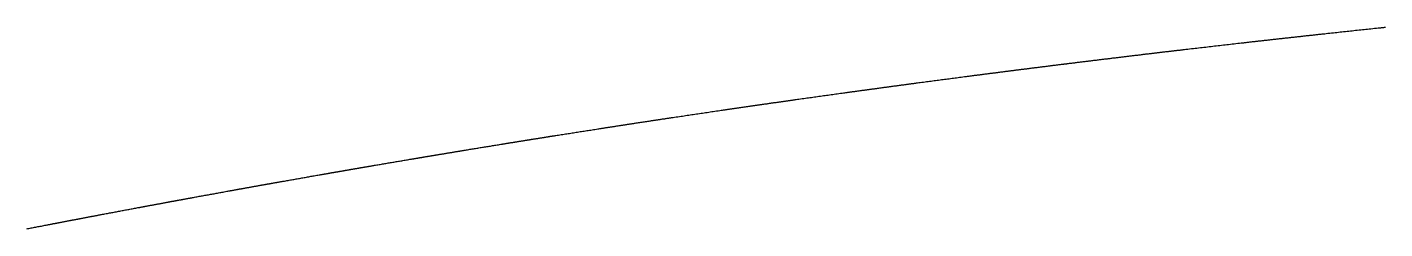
# Model space of a CAD drawing. Header units: millimetres. Extents: x 0 to 2438, y 0 to 1219.
# Drawn here: x 215.886 to 218.441, y 470.111 to 470.491 of the extents above; entities that cross this region are included whole.
import ezdxf

# ---------------------------------------------------------------- set-up
doc = ezdxf.new("R2010")
doc.units = ezdxf.units.MM
doc.layers.add('CUT_AIRCRAFT', color=7, linetype='Continuous')

msp = doc.modelspace()

# ---------------------------------------------------------------- linework, layer by layer
at = {"layer": 'CUT_AIRCRAFT'}
msp.add_lwpolyline([(215.8852, 470.1114), (215.8873, 470.1118), (215.8894, 470.1122), (215.8916, 470.1126), (215.8937, 470.1131), (215.8958, 470.1135), (215.898, 470.1139), (215.9001, 470.1143), (215.9022, 470.1147), (215.9044, 470.1151), (215.9065, 470.1155), (215.9085, 470.1159), (215.9106, 470.1163), (215.9128, 470.1167), (215.915, 470.1172), (215.9173, 470.1176), (215.9196, 470.1181), (215.9217, 470.1185), (215.9235, 470.1188), (215.9249, 470.1191), (215.926, 470.1193), (215.9269, 470.1195), (215.9278, 470.1196), (215.9288, 470.1198), (215.9298, 470.12), (215.9309, 470.1202), (215.9321, 470.1204), (215.9332, 470.1207), (215.9342, 470.1209), (215.9353, 470.1211), (215.9364, 470.1213), (215.9374, 470.1215), (215.9385, 470.1217), (215.9395, 470.1219), (215.9406, 470.1221), (215.9417, 470.1223), (215.9428, 470.1225), (215.9438, 470.1227), (215.9449, 470.1229), (215.946, 470.1231), (215.947, 470.1233), (215.9481, 470.1235), (215.9492, 470.1237), (215.9503, 470.1239), (215.9513, 470.1241), (215.9524, 470.1243), (215.9535, 470.1245), (215.9545, 470.1247), (215.9556, 470.125), (215.9567, 470.1252), (215.9577, 470.1254), (215.9588, 470.1256), (215.9599, 470.1258), (215.9609, 470.126), (215.962, 470.1262), (215.9631, 470.1264), (215.9641, 470.1266), (215.9652, 470.1268), (215.9663, 470.127), (215.9674, 470.1272), (215.9684, 470.1274), (215.9695, 470.1276), (215.9706, 470.1278), (215.9716, 470.128), (215.9727, 470.1282), (215.9738, 470.1284), (215.9748, 470.1286), (215.9759, 470.1288), (215.977, 470.129), (215.978, 470.1292), (215.9791, 470.1294), (215.9802, 470.1296), (215.9813, 470.1298), (215.9823, 470.13), (215.9834, 470.1303), (215.9845, 470.1305), (215.9855, 470.1307), (215.9866, 470.1309), (215.9877, 470.1311), (215.9888, 470.1313), (215.9898, 470.1315), (215.9909, 470.1317), (215.992, 470.1319), (215.993, 470.1321), (215.9941, 470.1323), (215.9952, 470.1325), (215.9962, 470.1327), (215.9973, 470.1329), (215.9984, 470.1331), (215.9994, 470.1333), (216.0005, 470.1335), (216.0016, 470.1337), (216.0026, 470.1339), (216.0037, 470.1341), (216.0048, 470.1343), (216.0059, 470.1345), (216.0069, 470.1347), (216.008, 470.1349), (216.0091, 470.1351), (216.0101, 470.1353), (216.0112, 470.1355), (216.0123, 470.1357), (216.0134, 470.1359), (216.0144, 470.1361), (216.0155, 470.1363), (216.0165, 470.1365), (216.0176, 470.1367), (216.0188, 470.137), (216.0199, 470.1372), (216.0209, 470.1374), (216.0219, 470.1375), (216.0228, 470.1377), (216.0237, 470.1379), (216.0248, 470.1381), (216.0262, 470.1384), (216.028, 470.1387), (216.0301, 470.1391), (216.0324, 470.1395), (216.0347, 470.14), (216.037, 470.1404), (216.0391, 470.1408), (216.0412, 470.1412), (216.0433, 470.1416), (216.0454, 470.142), (216.0475, 470.1424), (216.0497, 470.1428), (216.0518, 470.1432), (216.054, 470.1436), (216.0561, 470.144), (216.0582, 470.1444), (216.0604, 470.1448), (216.0625, 470.1452), (216.0647, 470.1456), (216.0668, 470.146), (216.0689, 470.1464), (216.0711, 470.1468), (216.0732, 470.1472), (216.0754, 470.1476), (216.0775, 470.148), (216.0796, 470.1484), (216.0817, 470.1488), (216.0838, 470.1492), (216.086, 470.1496), (216.0883, 470.15), (216.0907, 470.1505), (216.0928, 470.1508), (216.0946, 470.1512), (216.096, 470.1514), (216.0971, 470.1516), (216.098, 470.1518), (216.0989, 470.152), (216.0998, 470.1522), (216.1009, 470.1524), (216.102, 470.1526), (216.1031, 470.1528), (216.1042, 470.153), (216.1053, 470.1532), (216.1063, 470.1534), (216.1074, 470.1536), (216.1085, 470.1538), (216.1095, 470.154), (216.1106, 470.1542), (216.1117, 470.1544), (216.1127, 470.1546), (216.1138, 470.1548), (216.1149, 470.155), (216.1159, 470.1552), (216.117, 470.1554), (216.1181, 470.1556), (216.1191, 470.1558), (216.1202, 470.156), (216.1213, 470.1561), (216.1224, 470.1563), (216.1234, 470.1565), (216.1245, 470.1567), (216.1256, 470.1569), (216.1266, 470.1571), (216.1277, 470.1573), (216.1287, 470.1575), (216.1298, 470.1577), (216.1309, 470.1579), (216.132, 470.1581), (216.133, 470.1583), (216.1341, 470.1585), (216.1352, 470.1587), (216.1362, 470.1589), (216.1373, 470.1591), (216.1384, 470.1593), (216.1394, 470.1595), (216.1405, 470.1597), (216.1416, 470.1599), (216.1426, 470.1601), (216.1437, 470.1603), (216.1448, 470.1605), (216.1458, 470.1607), (216.1469, 470.1609), (216.148, 470.1611), (216.149, 470.1613), (216.1501, 470.1615), (216.1512, 470.1617), (216.1523, 470.1619), (216.1533, 470.1621), (216.1544, 470.1623), (216.1555, 470.1625), (216.1565, 470.1627), (216.1576, 470.1629), (216.1586, 470.1631), (216.1597, 470.1633), (216.1608, 470.1635), (216.1619, 470.1636), (216.1629, 470.1638), (216.164, 470.164), (216.1651, 470.1642), (216.1661, 470.1644), (216.1672, 470.1646), (216.1683, 470.1648), (216.1693, 470.165), (216.1704, 470.1652), (216.1715, 470.1654), (216.1725, 470.1656), (216.1736, 470.1658), (216.1747, 470.166), (216.1757, 470.1662), (216.1768, 470.1664), (216.1779, 470.1666), (216.1789, 470.1668), (216.18, 470.167), (216.1811, 470.1672), (216.1822, 470.1674), (216.1832, 470.1676), (216.1843, 470.1678), (216.1853, 470.168), (216.1864, 470.1682), (216.1875, 470.1684), (216.1886, 470.1686), (216.1897, 470.1688), (216.1908, 470.169), (216.1919, 470.1692), (216.1928, 470.1693), (216.1937, 470.1695), (216.1946, 470.1697), (216.1957, 470.1699), (216.1971, 470.1701), (216.1989, 470.1704), (216.2011, 470.1708), (216.2034, 470.1713), (216.2057, 470.1717), (216.2079, 470.1721), (216.21, 470.1725), (216.2122, 470.1729), (216.2142, 470.1732), (216.2164, 470.1736), (216.2185, 470.174), (216.2207, 470.1744), (216.2228, 470.1748), (216.225, 470.1752), (216.2271, 470.1756), (216.2292, 470.176), (216.2314, 470.1764), (216.2335, 470.1768), (216.2356, 470.1771), (216.2378, 470.1775), (216.2399, 470.1779), (216.2421, 470.1783), (216.2442, 470.1787), (216.2464, 470.1791), (216.2485, 470.1795), (216.2506, 470.1799), (216.2527, 470.1802), (216.2549, 470.1806), (216.2571, 470.181), (216.2594, 470.1814), (216.2617, 470.1819), (216.2638, 470.1822), (216.2656, 470.1826), (216.2671, 470.1828), (216.2681, 470.183), (216.269, 470.1832), (216.2699, 470.1834), (216.2709, 470.1835), (216.272, 470.1837), (216.2731, 470.1839), (216.2742, 470.1841), (216.2753, 470.1843), (216.2764, 470.1845), (216.2775, 470.1847), (216.2785, 470.1849), (216.2796, 470.1851), (216.2807, 470.1853), (216.2817, 470.1855), (216.2828, 470.1857), (216.2839, 470.1859), (216.285, 470.1861), (216.286, 470.1863), (216.2871, 470.1864), (216.2882, 470.1866), (216.2893, 470.1868), (216.2903, 470.187), (216.2914, 470.1872), (216.2925, 470.1874), (216.2936, 470.1876), (216.2946, 470.1878), (216.2957, 470.188), (216.2968, 470.1882), (216.2979, 470.1884), (216.2989, 470.1886), (216.3, 470.1888), (216.3011, 470.189), (216.3022, 470.1891), (216.3032, 470.1893), (216.3043, 470.1895), (216.3054, 470.1897), (216.3065, 470.1899), (216.3075, 470.1901), (216.3086, 470.1903), (216.3097, 470.1905), (216.3107, 470.1907), (216.3118, 470.1909), (216.3129, 470.1911), (216.314, 470.1913), (216.315, 470.1915), (216.3161, 470.1916), (216.3172, 470.1918), (216.3183, 470.192), (216.3193, 470.1922), (216.3204, 470.1924), (216.3215, 470.1926), (216.3226, 470.1928), (216.3236, 470.193), (216.3247, 470.1932), (216.3258, 470.1934), (216.3269, 470.1936), (216.3279, 470.1938), (216.329, 470.1939), (216.3301, 470.1941), (216.3312, 470.1943), (216.3322, 470.1945), (216.3333, 470.1947), (216.3344, 470.1949), (216.3354, 470.1951), (216.3365, 470.1953), (216.3376, 470.1955), (216.3387, 470.1957), (216.3397, 470.1959), (216.3408, 470.196), (216.3419, 470.1962), (216.343, 470.1964), (216.344, 470.1966), (216.3451, 470.1968), (216.3462, 470.197), (216.3473, 470.1972), (216.3483, 470.1974), (216.3494, 470.1976), (216.3505, 470.1978), (216.3516, 470.198), (216.3526, 470.1982), (216.3537, 470.1983), (216.3548, 470.1985), (216.3559, 470.1987), (216.3569, 470.1989), (216.358, 470.1991), (216.359, 470.1993), (216.3602, 470.1995), (216.3613, 470.1997), (216.3624, 470.1999), (216.3635, 470.2001), (216.3644, 470.2002), (216.3653, 470.2004), (216.3663, 470.2006), (216.3673, 470.2008), (216.3687, 470.201), (216.3706, 470.2013), (216.3727, 470.2017), (216.375, 470.2021), (216.3773, 470.2025), (216.3795, 470.2029), (216.3817, 470.2033), (216.3838, 470.2037), (216.3859, 470.204), (216.388, 470.2044), (216.3902, 470.2048), (216.3923, 470.2052), (216.3945, 470.2055), (216.3966, 470.2059), (216.3988, 470.2063), (216.4009, 470.2067), (216.403, 470.2071), (216.4052, 470.2074), (216.4073, 470.2078), (216.4094, 470.2082), (216.4116, 470.2086), (216.4138, 470.2089), (216.4159, 470.2093), (216.4181, 470.2097), (216.4202, 470.2101), (216.4223, 470.2104), (216.4244, 470.2108), (216.4265, 470.2112), (216.4288, 470.2116), (216.4311, 470.212), (216.4334, 470.2124), (216.4355, 470.2127), (216.4373, 470.2131), (216.4387, 470.2133), (216.4398, 470.2135), (216.4407, 470.2137), (216.4416, 470.2138), (216.4426, 470.214), (216.4436, 470.2142), (216.4448, 470.2144), (216.4459, 470.2146), (216.447, 470.2147), (216.448, 470.2149), (216.4491, 470.2151), (216.4502, 470.2153), (216.4512, 470.2155), (216.4523, 470.2157), (216.4534, 470.2159), (216.4544, 470.216), (216.4555, 470.2162), (216.4566, 470.2164), (216.4576, 470.2166), (216.4587, 470.2168), (216.4598, 470.217), (216.4608, 470.2172), (216.4619, 470.2173), (216.463, 470.2175), (216.464, 470.2177), (216.4651, 470.2179), (216.4662, 470.2181), (216.4673, 470.2183), (216.4683, 470.2185), (216.4694, 470.2186), (216.4705, 470.2188), (216.4715, 470.219), (216.4726, 470.2192), (216.4737, 470.2194), (216.4747, 470.2196), (216.4758, 470.2198), (216.4769, 470.2199), (216.4779, 470.2201), (216.479, 470.2203), (216.4801, 470.2205), (216.4812, 470.2207), (216.4822, 470.2209), (216.4833, 470.221), (216.4844, 470.2212), (216.4854, 470.2214), (216.4865, 470.2216), (216.4876, 470.2218), (216.4886, 470.222), (216.4897, 470.2222), (216.4908, 470.2223), (216.4918, 470.2225), (216.4929, 470.2227), (216.494, 470.2229), (216.4951, 470.2231), (216.4961, 470.2233), (216.4972, 470.2234), (216.4983, 470.2236), (216.4993, 470.2238), (216.5004, 470.224), (216.5015, 470.2242), (216.5025, 470.2244), (216.5036, 470.2246), (216.5047, 470.2247), (216.5058, 470.2249), (216.5068, 470.2251), (216.5079, 470.2253), (216.509, 470.2255), (216.51, 470.2257), (216.5111, 470.2258), (216.5122, 470.226), (216.5132, 470.2262), (216.5143, 470.2264), (216.5154, 470.2266), (216.5164, 470.2268), (216.5175, 470.2269), (216.5186, 470.2271), (216.5197, 470.2273), (216.5207, 470.2275), (216.5218, 470.2277), (216.5229, 470.2279), (216.5239, 470.228), (216.525, 470.2282), (216.5261, 470.2284), (216.5271, 470.2286), (216.5282, 470.2288), (216.5293, 470.229), (216.5303, 470.2291), (216.5314, 470.2293), (216.5325, 470.2295), (216.5336, 470.2297), (216.5347, 470.2299), (216.5357, 470.2301), (216.5366, 470.2302), (216.5375, 470.2304), (216.5386, 470.2306), (216.54, 470.2308), (216.5418, 470.2311), (216.5439, 470.2315), (216.5462, 470.2319), (216.5485, 470.2322), (216.5507, 470.2326), (216.5529, 470.233), (216.555, 470.2334), (216.5571, 470.2337), (216.5592, 470.2341), (216.5613, 470.2344), (216.5635, 470.2348), (216.5656, 470.2352), (216.5678, 470.2355), (216.5699, 470.2359), (216.572, 470.2363), (216.5742, 470.2366), (216.5763, 470.237), (216.5784, 470.2373), (216.5806, 470.2377), (216.5827, 470.2381), (216.5849, 470.2384), (216.587, 470.2388), (216.5891, 470.2391), (216.5913, 470.2395), (216.5933, 470.2399), (216.5954, 470.2402), (216.5976, 470.2406), (216.5998, 470.241), (216.6021, 470.2413), (216.6044, 470.2417), (216.6065, 470.2421), (216.6084, 470.2424), (216.6097, 470.2426), (216.6108, 470.2428), (216.6117, 470.243), (216.6126, 470.2431), (216.6136, 470.2433), (216.6147, 470.2435), (216.6158, 470.2436), (216.6169, 470.2438), (216.618, 470.244), (216.6191, 470.2442), (216.6201, 470.2444), (216.6212, 470.2445), (216.6222, 470.2447), (216.6233, 470.2449), (216.6244, 470.2451), (216.6254, 470.2453), (216.6265, 470.2454), (216.6276, 470.2456), (216.6286, 470.2458), (216.6297, 470.246), (216.6308, 470.2462), (216.6318, 470.2463), (216.6329, 470.2465), (216.634, 470.2467), (216.6351, 470.2469), (216.6361, 470.2471), (216.6372, 470.2472), (216.6382, 470.2474), (216.6393, 470.2476), (216.6404, 470.2478), (216.6414, 470.2479), (216.6425, 470.2481), (216.6436, 470.2483), (216.6447, 470.2485), (216.6457, 470.2487), (216.6468, 470.2488), (216.6479, 470.249), (216.6489, 470.2492), (216.65, 470.2494), (216.6511, 470.2495), (216.6521, 470.2497), (216.6532, 470.2499), (216.6543, 470.2501), (216.6553, 470.2503), (216.6564, 470.2504), (216.6575, 470.2506), (216.6585, 470.2508), (216.6596, 470.251), (216.6607, 470.2511), (216.6617, 470.2513), (216.6628, 470.2515), (216.6639, 470.2517), (216.6649, 470.2519), (216.666, 470.252), (216.6671, 470.2522), (216.6681, 470.2524), (216.6692, 470.2526), (216.6703, 470.2527), (216.6713, 470.2529), (216.6724, 470.2531), (216.6735, 470.2533), (216.6746, 470.2535), (216.6756, 470.2536), (216.6767, 470.2538), (216.6778, 470.254), (216.6788, 470.2542), (216.6799, 470.2543), (216.681, 470.2545), (216.682, 470.2547), (216.6831, 470.2549), (216.6842, 470.255), (216.6852, 470.2552), (216.6863, 470.2554), (216.6874, 470.2556), (216.6884, 470.2558), (216.6895, 470.2559), (216.6906, 470.2561), (216.6916, 470.2563), (216.6927, 470.2565), (216.6938, 470.2566), (216.6948, 470.2568), (216.6959, 470.257), (216.697, 470.2572), (216.698, 470.2573), (216.6991, 470.2575), (216.7002, 470.2577), (216.7012, 470.2579), (216.7023, 470.258), (216.7034, 470.2582), (216.7045, 470.2584), (216.7056, 470.2586), (216.7066, 470.2588), (216.7075, 470.2589), (216.7084, 470.259), (216.7095, 470.2592), (216.7109, 470.2595), (216.7127, 470.2598), (216.7148, 470.2601), (216.7171, 470.2605), (216.7194, 470.2609), (216.7216, 470.2612), (216.7237, 470.2616), (216.7258, 470.2619), (216.7279, 470.2623), (216.73, 470.2626), (216.7321, 470.263), (216.7343, 470.2633), (216.7364, 470.2637), (216.7386, 470.264), (216.7407, 470.2644), (216.7428, 470.2647), (216.745, 470.2651), (216.7471, 470.2654), (216.7492, 470.2657), (216.7514, 470.2661), (216.7535, 470.2664), (216.7556, 470.2668), (216.7578, 470.2671), (216.7599, 470.2675), (216.762, 470.2678), (216.7641, 470.2682), (216.7662, 470.2685), (216.7683, 470.2689), (216.7706, 470.2692), (216.7729, 470.2696), (216.7752, 470.27), (216.7773, 470.2703), (216.7791, 470.2706), (216.7805, 470.2708), (216.7816, 470.271), (216.7825, 470.2711), (216.7833, 470.2713), (216.7843, 470.2714), (216.7854, 470.2716), (216.7865, 470.2718), (216.7876, 470.272), (216.7887, 470.2722), (216.7898, 470.2723), (216.7908, 470.2725), (216.7919, 470.2727), (216.7929, 470.2728), (216.794, 470.273), (216.7951, 470.2732), (216.7961, 470.2734), (216.7972, 470.2735), (216.7982, 470.2737), (216.7993, 470.2739), (216.8004, 470.274), (216.8014, 470.2742), (216.8025, 470.2744), (216.8036, 470.2746), (216.8046, 470.2747), (216.8057, 470.2749), (216.8068, 470.2751), (216.8078, 470.2752), (216.8089, 470.2754), (216.81, 470.2756), (216.811, 470.2758), (216.8121, 470.2759), (216.8132, 470.2761), (216.8142, 470.2763), (216.8153, 470.2764), (216.8163, 470.2766), (216.8174, 470.2768), (216.8185, 470.277), (216.8195, 470.2771), (216.8206, 470.2773), (216.8217, 470.2775), (216.8227, 470.2776), (216.8238, 470.2778), (216.8249, 470.278), (216.8259, 470.2781), (216.827, 470.2783), (216.828, 470.2785), (216.8291, 470.2787), (216.8302, 470.2788), (216.8312, 470.279), (216.8323, 470.2792), (216.8334, 470.2793), (216.8344, 470.2795), (216.8355, 470.2797), (216.8366, 470.2798), (216.8376, 470.28), (216.8387, 470.2802), (216.8398, 470.2804), (216.8408, 470.2805), (216.8419, 470.2807), (216.843, 470.2809), (216.844, 470.281), (216.8451, 470.2812), (216.8461, 470.2814), (216.8472, 470.2815), (216.8483, 470.2817), (216.8493, 470.2819), (216.8504, 470.2821), (216.8515, 470.2822), (216.8525, 470.2824), (216.8536, 470.2826), (216.8547, 470.2827), (216.8557, 470.2829), (216.8568, 470.2831), (216.8579, 470.2832), (216.8589, 470.2834), (216.86, 470.2836), (216.8611, 470.2838), (216.8621, 470.2839), (216.8632, 470.2841), (216.8642, 470.2843), (216.8653, 470.2844), (216.8664, 470.2846), (216.8674, 470.2848), (216.8685, 470.2849), (216.8696, 470.2851), (216.8706, 470.2853), (216.8717, 470.2854), (216.8728, 470.2856), (216.8739, 470.2858), (216.875, 470.286), (216.8761, 470.2861), (216.877, 470.2863), (216.8778, 470.2864), (216.8787, 470.2865), (216.8798, 470.2867), (216.8813, 470.287), (216.8834, 470.2873), (216.8859, 470.2877), (216.8886, 470.2881), (216.8914, 470.2886), (216.894, 470.289), (216.8965, 470.2894), (216.899, 470.2898), (216.9015, 470.2901), (216.904, 470.2905), (216.9065, 470.2909), (216.909, 470.2913), (216.9116, 470.2917), (216.9141, 470.2921), (216.9166, 470.2925), (216.9191, 470.2929), (216.9216, 470.2933), (216.9242, 470.2937), (216.9267, 470.2941), (216.9292, 470.2945), (216.9317, 470.2949), (216.9343, 470.2953), (216.9368, 470.2957), (216.9393, 470.2961), (216.9418, 470.2965), (216.9443, 470.2968), (216.9468, 470.2972), (216.9493, 470.2976), (216.9519, 470.298), (216.9546, 470.2984), (216.9573, 470.2989), (216.9598, 470.2993), (216.962, 470.2996), (216.9638, 470.2999), (216.9653, 470.3001), (216.9666, 470.3003), (216.9679, 470.3005), (216.9692, 470.3007), (216.9707, 470.3009), (216.9722, 470.3012), (216.9737, 470.3014), (216.9752, 470.3016), (216.9767, 470.3019), (216.9781, 470.3021), (216.9795, 470.3023), (216.981, 470.3025), (216.9825, 470.3028), (216.9839, 470.303), (216.9854, 470.3032), (216.9868, 470.3034), (216.9883, 470.3037), (216.9898, 470.3039), (216.9912, 470.3041), (216.9927, 470.3043), (216.9941, 470.3045), (216.9956, 470.3048), (216.9971, 470.305), (216.9985, 470.3052), (217, 470.3054), (217.0014, 470.3057), (217.0029, 470.3059), (217.0043, 470.3061), (217.0058, 470.3063), (217.0073, 470.3066), (217.0087, 470.3068), (217.0102, 470.307), (217.0116, 470.3072), (217.0131, 470.3075), (217.0145, 470.3077), (217.016, 470.3079), (217.0175, 470.3081), (217.0189, 470.3083), (217.0204, 470.3086), (217.0219, 470.3088), (217.0233, 470.309), (217.0248, 470.3092), (217.0262, 470.3095), (217.0277, 470.3097), (217.0291, 470.3099), (217.0306, 470.3101), (217.0321, 470.3104), (217.0335, 470.3106), (217.035, 470.3108), (217.0364, 470.311), (217.0379, 470.3112), (217.0394, 470.3115), (217.0408, 470.3117), (217.0423, 470.3119), (217.0437, 470.3121), (217.0452, 470.3123), (217.0466, 470.3126), (217.0481, 470.3128), (217.0496, 470.313), (217.051, 470.3132), (217.0525, 470.3135), (217.0539, 470.3137), (217.0554, 470.3139), (217.0569, 470.3141), (217.0583, 470.3143), (217.0598, 470.3146), (217.0613, 470.3148), (217.0627, 470.315), (217.0642, 470.3152), (217.0656, 470.3154), (217.0671, 470.3157), (217.0685, 470.3159), (217.07, 470.3161), (217.0715, 470.3163), (217.0729, 470.3165), (217.0744, 470.3168), (217.0758, 470.317), (217.0773, 470.3172), (217.0788, 470.3174), (217.0802, 470.3176), (217.0817, 470.3179), (217.0831, 470.3181), (217.0846, 470.3183), (217.086, 470.3185), (217.0875, 470.3187), (217.0889, 470.319), (217.0904, 470.3192), (217.092, 470.3194), (217.0935, 470.3196), (217.0949, 470.3198), (217.0963, 470.3201), (217.0975, 470.3202), (217.0987, 470.3204), (217.1002, 470.3206), (217.1021, 470.3209), (217.1046, 470.3213), (217.1075, 470.3217), (217.1106, 470.3222), (217.1137, 470.3227), (217.1167, 470.3231), (217.1196, 470.3235), (217.1225, 470.324), (217.1253, 470.3244), (217.1282, 470.3248), (217.1311, 470.3252), (217.134, 470.3257), (217.1369, 470.3261), (217.1398, 470.3265), (217.1427, 470.327), (217.1456, 470.3274), (217.1485, 470.3278), (217.1514, 470.3283), (217.1543, 470.3287), (217.1572, 470.3291), (217.1601, 470.3295), (217.163, 470.33), (217.166, 470.3304), (217.1689, 470.3308), (217.1717, 470.3312), (217.1746, 470.3317), (217.1774, 470.3321), (217.1803, 470.3325), (217.1833, 470.333), (217.1865, 470.3334), (217.1896, 470.3339), (217.1925, 470.3343), (217.1949, 470.3347), (217.1968, 470.3349), (217.1983, 470.3351), (217.1995, 470.3353), (217.2007, 470.3355), (217.202, 470.3357), (217.2035, 470.3359), (217.205, 470.3361), (217.2065, 470.3363), (217.2079, 470.3366), (217.2094, 470.3368), (217.2108, 470.337), (217.2122, 470.3372), (217.2137, 470.3374), (217.2151, 470.3376), (217.2166, 470.3378), (217.218, 470.338), (217.2194, 470.3382), (217.2209, 470.3384), (217.2223, 470.3386), (217.2238, 470.3389), (217.2252, 470.3391), (217.2267, 470.3393), (217.2281, 470.3395), (217.2295, 470.3397), (217.231, 470.3399), (217.2324, 470.3401), (217.2339, 470.3403), (217.2353, 470.3405), (217.2367, 470.3407), (217.2382, 470.3409), (217.2396, 470.3411), (217.2411, 470.3414), (217.2425, 470.3416), (217.244, 470.3418), (217.2454, 470.342), (217.2468, 470.3422), (217.2483, 470.3424), (217.2497, 470.3426), (217.2512, 470.3428), (217.2526, 470.343), (217.254, 470.3432), (217.2555, 470.3434), (217.2569, 470.3436), (217.2584, 470.3439), (217.2598, 470.3441), (217.2612, 470.3443), (217.2627, 470.3445), (217.2641, 470.3447), (217.2656, 470.3449), (217.267, 470.3451), (217.2685, 470.3453), (217.2699, 470.3455), (217.2713, 470.3457), (217.2728, 470.3459), (217.2742, 470.3461), (217.2757, 470.3463), (217.2771, 470.3465), (217.2785, 470.3467), (217.28, 470.347), (217.2814, 470.3472), (217.2829, 470.3474), (217.2843, 470.3476), (217.2858, 470.3478), (217.2872, 470.348), (217.2886, 470.3482), (217.2901, 470.3484), (217.2915, 470.3486), (217.293, 470.3488), (217.2944, 470.349), (217.2959, 470.3492), (217.2973, 470.3494), (217.2987, 470.3496), (217.3002, 470.3498), (217.3016, 470.35), (217.3031, 470.3502), (217.3045, 470.3504), (217.3059, 470.3507), (217.3074, 470.3509), (217.3088, 470.3511), (217.3103, 470.3513), (217.3117, 470.3515), (217.3132, 470.3517), (217.3146, 470.3519), (217.316, 470.3521), (217.3175, 470.3523), (217.3189, 470.3525), (217.3203, 470.3527), (217.3218, 470.3529), (217.3233, 470.3531), (217.3248, 470.3533), (217.3263, 470.3535), (217.3276, 470.3537), (217.3288, 470.3539), (217.33, 470.3541), (217.3315, 470.3543), (217.3333, 470.3545), (217.3358, 470.3549), (217.3386, 470.3553), (217.3417, 470.3557), (217.3448, 470.3562), (217.3478, 470.3566), (217.3507, 470.357), (217.3535, 470.3574), (217.3563, 470.3578), (217.3591, 470.3582), (217.362, 470.3586), (217.3648, 470.359), (217.3677, 470.3594), (217.3706, 470.3598), (217.3735, 470.3602), (217.3763, 470.3606), (217.3792, 470.361), (217.3821, 470.3614), (217.3849, 470.3618), (217.3878, 470.3622), (217.3907, 470.3626), (217.3936, 470.363), (217.3964, 470.3634), (217.3993, 470.3638), (217.4021, 470.3642), (217.4049, 470.3646), (217.4077, 470.3649), (217.4106, 470.3653), (217.4136, 470.3658), (217.4167, 470.3662), (217.4198, 470.3666), (217.4226, 470.367), (217.4251, 470.3673), (217.4269, 470.3676), (217.4284, 470.3678), (217.4296, 470.368), (217.4308, 470.3681), (217.4321, 470.3683), (217.4335, 470.3685), (217.435, 470.3687), (217.4365, 470.3689), (217.4379, 470.3691), (217.4393, 470.3693), (217.4408, 470.3695), (217.4422, 470.3697), (217.4436, 470.3699), (217.445, 470.3701), (217.4464, 470.3703), (217.4478, 470.3705), (217.4493, 470.3707), (217.4507, 470.3709), (217.4521, 470.3711), (217.4536, 470.3712), (217.455, 470.3714), (217.4564, 470.3716), (217.4578, 470.3718), (217.4592, 470.372), (217.4607, 470.3722), (217.4621, 470.3724), (217.4635, 470.3726), (217.4649, 470.3728), (217.4664, 470.373), (217.4678, 470.3732), (217.4692, 470.3734), (217.4707, 470.3736), (217.4721, 470.3738), (217.4735, 470.374), (217.4749, 470.3742), (217.4763, 470.3744), (217.4778, 470.3746), (217.4792, 470.3747), (217.4806, 470.3749), (217.482, 470.3751), (217.4835, 470.3753), (217.4849, 470.3755), (217.4863, 470.3757), (217.4877, 470.3759), (217.4892, 470.3761), (217.4906, 470.3763), (217.492, 470.3765), (217.4934, 470.3767), (217.4949, 470.3769), (217.4963, 470.3771), (217.4977, 470.3773), (217.4991, 470.3775), (217.5006, 470.3776), (217.502, 470.3778), (217.5034, 470.378), (217.5048, 470.3782), (217.5063, 470.3784), (217.5077, 470.3786), (217.5091, 470.3788), (217.5105, 470.379), (217.512, 470.3792), (217.5134, 470.3794), (217.5148, 470.3796), (217.5162, 470.3798), (217.5177, 470.38), (217.5191, 470.3801), (217.5205, 470.3803), (217.5219, 470.3805), (217.5233, 470.3807), (217.5248, 470.3809), (217.5262, 470.3811), (217.5276, 470.3813), (217.5291, 470.3815), (217.5305, 470.3817), (217.5319, 470.3819), (217.5333, 470.3821), (217.5348, 470.3823), (217.5362, 470.3824), (217.5376, 470.3826), (217.539, 470.3828), (217.5404, 470.383), (217.5419, 470.3832), (217.5433, 470.3834), (217.5447, 470.3836), (217.5461, 470.3838), (217.5475, 470.384), (217.549, 470.3842), (217.5504, 470.3844), (217.5519, 470.3846), (217.5534, 470.3847), (217.5548, 470.3849), (217.5561, 470.3851), (217.5573, 470.3853), (217.5585, 470.3854), (217.56, 470.3856), (217.5618, 470.3859), (217.5642, 470.3862), (217.567, 470.3866), (217.5701, 470.387), (217.5731, 470.3874), (217.5761, 470.3878), (217.5789, 470.3881), (217.5817, 470.3885), (217.5844, 470.3889), (217.5872, 470.3892), (217.5901, 470.3896), (217.5929, 470.39), (217.5958, 470.3904), (217.5986, 470.3907), (217.6014, 470.3911), (217.6042, 470.3915), (217.6071, 470.3919), (217.6099, 470.3922), (217.6127, 470.3926), (217.6155, 470.393), (217.6184, 470.3934), (217.6212, 470.3937), (217.6241, 470.3941), (217.6269, 470.3945), (217.6297, 470.3948), (217.6325, 470.3952), (217.6352, 470.3956), (217.638, 470.3959), (217.641, 470.3963), (217.6441, 470.3967), (217.6471, 470.3971), (217.6499, 470.3975), (217.6523, 470.3978), (217.6542, 470.398), (217.6556, 470.3982), (217.6568, 470.3984), (217.6579, 470.3985), (217.6592, 470.3987), (217.6606, 470.3989), (217.6621, 470.3991), (217.6635, 470.3992), (217.665, 470.3994), (217.6664, 470.3996), (217.6678, 470.3998), (217.6692, 470.4), (217.6705, 470.4002), (217.6719, 470.4003), (217.6733, 470.4005), (217.6748, 470.4007), (217.6762, 470.4009), (217.6776, 470.4011), (217.679, 470.4012), (217.6804, 470.4014), (217.6818, 470.4016), (217.6832, 470.4018), (217.6846, 470.402), (217.686, 470.4022), (217.6874, 470.4023), (217.6888, 470.4025), (217.6902, 470.4027), (217.6916, 470.4029), (217.693, 470.4031), (217.6944, 470.4032), (217.6958, 470.4034), (217.6972, 470.4036), (217.6986, 470.4038), (217.7, 470.404), (217.7014, 470.4041), (217.7028, 470.4043), (217.7042, 470.4045), (217.7056, 470.4047), (217.707, 470.4049), (217.7084, 470.405), (217.7098, 470.4052), (217.7112, 470.4054), (217.7126, 470.4056), (217.714, 470.4058), (217.7155, 470.4059), (217.7169, 470.4061), (217.7183, 470.4063), (217.7197, 470.4065), (217.7211, 470.4067), (217.7225, 470.4068), (217.7239, 470.407), (217.7253, 470.4072), (217.7267, 470.4074), (217.7281, 470.4076), (217.7295, 470.4077), (217.7309, 470.4079), (217.7323, 470.4081), (217.7337, 470.4083), (217.7351, 470.4084), (217.7365, 470.4086), (217.7379, 470.4088), (217.7393, 470.409), (217.7407, 470.4092), (217.7421, 470.4093), (217.7435, 470.4095), (217.7449, 470.4097), (217.7463, 470.4099), (217.7477, 470.4101), (217.7491, 470.4102), (217.7505, 470.4104), (217.7519, 470.4106), (217.7533, 470.4108), (217.7547, 470.4109), (217.7561, 470.4111), (217.7576, 470.4113), (217.7589, 470.4115), (217.7604, 470.4117), (217.7618, 470.4118), (217.7632, 470.412), (217.7646, 470.4122), (217.766, 470.4124), (217.7674, 470.4125), (217.7688, 470.4127), (217.7702, 470.4129), (217.7716, 470.4131), (217.773, 470.4133), (217.7744, 470.4134), (217.7758, 470.4136), (217.7772, 470.4138), (217.7786, 470.414), (217.78, 470.4141), (217.7814, 470.4143), (217.7828, 470.4145), (217.7842, 470.4147), (217.7856, 470.4148), (217.787, 470.415), (217.7885, 470.4152), (217.79, 470.4154), (217.7915, 470.4156), (217.793, 470.4158), (217.7946, 470.416), (217.7961, 470.4162), (217.7976, 470.4163), (217.7991, 470.4165), (217.8006, 470.4167), (217.8021, 470.4169), (217.8036, 470.4171), (217.8051, 470.4173), (217.8066, 470.4175), (217.8081, 470.4177), (217.8096, 470.4178), (217.8111, 470.418), (217.8126, 470.4182), (217.8141, 470.4184), (217.8156, 470.4186), (217.8171, 470.4188), (217.8186, 470.419), (217.8202, 470.4192), (217.8217, 470.4194), (217.8231, 470.4195), (217.8246, 470.4197), (217.826, 470.4199), (217.8276, 470.4201), (217.8292, 470.4203), (217.8309, 470.4205), (217.8326, 470.4207), (217.8341, 470.4209), (217.8352, 470.421), (217.8357, 470.4211), (217.8358, 470.4211), (217.836, 470.4211), (217.8361, 470.4212), (217.8362, 470.4212), (217.8363, 470.4212), (217.8364, 470.4212), (217.8365, 470.4212), (217.8366, 470.4212), (217.8367, 470.4212), (217.8368, 470.4212), (217.8369, 470.4212), (217.837, 470.4213), (217.8371, 470.4213), (217.8372, 470.4213), (217.8373, 470.4213), (217.8374, 470.4213), (217.8375, 470.4213), (217.8376, 470.4213), (217.8377, 470.4214), (217.8378, 470.4214), (217.8379, 470.4214), (217.838, 470.4214), (217.8381, 470.4214), (217.8382, 470.4214), (217.8383, 470.4214), (217.8384, 470.4214), (217.8385, 470.4215), (217.8387, 470.4215), (217.8388, 470.4215), (217.8389, 470.4215), (217.839, 470.4215), (217.8391, 470.4215), (217.8392, 470.4215), (217.8393, 470.4215), (217.8394, 470.4216), (217.8395, 470.4216), (217.8396, 470.4216), (217.8397, 470.4216), (217.8398, 470.4216), (217.8399, 470.4216), (217.84, 470.4216), (217.8401, 470.4216), (217.8402, 470.4217), (217.8403, 470.4217), (217.8404, 470.4217), (217.8405, 470.4217), (217.8406, 470.4217), (217.8407, 470.4217), (217.8408, 470.4217), (217.8409, 470.4217), (217.841, 470.4218), (217.8411, 470.4218), (217.8412, 470.4218), (217.8413, 470.4218), (217.8414, 470.4218), (217.8415, 470.4218), (217.8416, 470.4218), (217.8417, 470.4218), (217.8418, 470.4219), (217.8419, 470.4219), (217.842, 470.4219), (217.8421, 470.4219), (217.8422, 470.4219), (217.8423, 470.4219), (217.8424, 470.4219), (217.8425, 470.4219), (217.8426, 470.422), (217.8427, 470.422), (217.8428, 470.422), (217.8429, 470.422), (217.843, 470.422), (217.8431, 470.422), (217.8432, 470.422), (217.8433, 470.422), (217.8435, 470.4221), (217.8436, 470.4221), (217.8437, 470.4221), (217.8438, 470.4221), (217.8438, 470.4221), (217.8439, 470.4221), (217.844, 470.4221), (217.8442, 470.4221), (217.8443, 470.4222), (217.8444, 470.4222), (217.8446, 470.4222), (217.8446, 470.4222), (217.845, 470.4222), (217.8462, 470.4224), (217.848, 470.4226), (217.8501, 470.4229), (217.8521, 470.4231), (217.8541, 470.4234), (217.8559, 470.4236), (217.8576, 470.4238), (217.8593, 470.424), (217.8611, 470.4242), (217.8628, 470.4245), (217.8646, 470.4247), (217.8664, 470.4249), (217.8682, 470.4251), (217.87, 470.4253), (217.8718, 470.4256), (217.8736, 470.4258), (217.8754, 470.426), (217.8772, 470.4262), (217.879, 470.4264), (217.8808, 470.4267), (217.8826, 470.4269), (217.8844, 470.4271), (217.8861, 470.4273), (217.8879, 470.4275), (217.8897, 470.4278), (217.8915, 470.428), (217.8933, 470.4282), (217.8951, 470.4284), (217.8969, 470.4286), (217.8987, 470.4288), (217.9005, 470.4291), (217.9022, 470.4293), (217.904, 470.4295), (217.9056, 470.4297), (217.9073, 470.4299), (217.909, 470.4301), (217.9107, 470.4303), (217.9124, 470.4305), (217.914, 470.4307), (217.9157, 470.4309), (217.9174, 470.4311), (217.9191, 470.4313), (217.9208, 470.4315), (217.9225, 470.4317), (217.9242, 470.4319), (217.9259, 470.4322), (217.9275, 470.4324), (217.9292, 470.4326), (217.9309, 470.4328), (217.9326, 470.433), (217.9343, 470.4332), (217.936, 470.4334), (217.9377, 470.4336), (217.9394, 470.4338), (217.941, 470.434), (217.9427, 470.4342), (217.9444, 470.4344), (217.9461, 470.4346), (217.9478, 470.4348), (217.9495, 470.435), (217.9512, 470.4352), (217.9529, 470.4354), (217.9545, 470.4356), (217.9562, 470.4358), (217.9579, 470.436), (217.9596, 470.4362), (217.9613, 470.4364), (217.963, 470.4366), (217.9647, 470.4368), (217.9664, 470.437), (217.968, 470.4372), (217.9697, 470.4374), (217.9714, 470.4376), (217.9731, 470.4378), (217.9748, 470.438), (217.9765, 470.4382), (217.9782, 470.4384), (217.9798, 470.4386), (217.9815, 470.4388), (217.9832, 470.4391), (217.9849, 470.4393), (217.9866, 470.4395), (217.9883, 470.4397), (217.99, 470.4399), (217.9917, 470.4401), (217.9933, 470.4403), (217.995, 470.4405), (217.9967, 470.4407), (217.9984, 470.4409), (218.0001, 470.4411), (218.0018, 470.4413), (218.0035, 470.4415), (218.0052, 470.4417), (218.0068, 470.4419), (218.0085, 470.4421), (218.0102, 470.4423), (218.0119, 470.4425), (218.0136, 470.4427), (218.0153, 470.4429), (218.017, 470.4431), (218.0187, 470.4433), (218.0203, 470.4435), (218.022, 470.4437), (218.0237, 470.4439), (218.0254, 470.4441), (218.0271, 470.4443), (218.0288, 470.4445), (218.0305, 470.4447), (218.0322, 470.4448), (218.0338, 470.445), (218.0355, 470.4452), (218.0372, 470.4454), (218.0389, 470.4456), (218.0406, 470.4458), (218.0423, 470.446), (218.044, 470.4462), (218.0456, 470.4464), (218.0473, 470.4466), (218.049, 470.4468), (218.0507, 470.447), (218.0525, 470.4472), (218.0542, 470.4474), (218.0559, 470.4476), (218.0574, 470.4478), (218.0589, 470.448), (218.0603, 470.4482), (218.062, 470.4484), (218.0642, 470.4486), (218.067, 470.4489), (218.0703, 470.4493), (218.0739, 470.4497), (218.0775, 470.4502), (218.081, 470.4506), (218.0843, 470.4509), (218.0876, 470.4513), (218.0908, 470.4517), (218.0941, 470.4521), (218.0974, 470.4525), (218.1008, 470.4529), (218.1041, 470.4532), (218.1075, 470.4536), (218.1108, 470.454), (218.1141, 470.4544), (218.1174, 470.4548), (218.1208, 470.4552), (218.1241, 470.4555), (218.1274, 470.4559), (218.1308, 470.4563), (218.1341, 470.4567), (218.1375, 470.4571), (218.1408, 470.4575), (218.1441, 470.4578), (218.1473, 470.4582), (218.1506, 470.4586), (218.1539, 470.459), (218.1574, 470.4593), (218.161, 470.4598), (218.1646, 470.4602), (218.1679, 470.4605), (218.1707, 470.4609), (218.1728, 470.4611), (218.1745, 470.4613), (218.1759, 470.4614), (218.1773, 470.4616), (218.1788, 470.4618), (218.1804, 470.462), (218.1821, 470.4622), (218.1838, 470.4623), (218.1855, 470.4625), (218.1871, 470.4627), (218.1887, 470.4629), (218.1904, 470.4631), (218.192, 470.4633), (218.1936, 470.4635), (218.1953, 470.4636), (218.1969, 470.4638), (218.1986, 470.464), (218.2002, 470.4642), (218.2019, 470.4644), (218.2035, 470.4646), (218.2051, 470.4647), (218.2068, 470.4649), (218.2084, 470.4651), (218.2101, 470.4653), (218.2117, 470.4655), (218.2133, 470.4657), (218.215, 470.4659), (218.2166, 470.466), (218.2183, 470.4662), (218.2199, 470.4664), (218.2215, 470.4666), (218.2232, 470.4668), (218.2248, 470.467), (218.2265, 470.4671), (218.2281, 470.4673), (218.2297, 470.4675), (218.2314, 470.4677), (218.233, 470.4679), (218.2347, 470.4681), (218.2363, 470.4682), (218.2379, 470.4684), (218.2396, 470.4686), (218.2412, 470.4688), (218.2429, 470.469), (218.2445, 470.4691), (218.2461, 470.4693), (218.2478, 470.4695), (218.2494, 470.4697), (218.2511, 470.4699), (218.2527, 470.4701), (218.2543, 470.4702), (218.256, 470.4704), (218.2576, 470.4706), (218.2593, 470.4708), (218.2609, 470.471), (218.2626, 470.4711), (218.2642, 470.4713), (218.2658, 470.4715), (218.2675, 470.4717), (218.2691, 470.4719), (218.2707, 470.472), (218.2724, 470.4722), (218.274, 470.4724), (218.2757, 470.4726), (218.2773, 470.4728), (218.279, 470.473), (218.2806, 470.4731), (218.2822, 470.4733), (218.2839, 470.4735), (218.2855, 470.4737), (218.2871, 470.4739), (218.2888, 470.474), (218.2904, 470.4742), (218.2921, 470.4744), (218.2937, 470.4746), (218.2953, 470.4748), (218.297, 470.4749), (218.2986, 470.4751), (218.3003, 470.4753), (218.3019, 470.4755), (218.3036, 470.4757), (218.3052, 470.4758), (218.3068, 470.476), (218.3085, 470.4762), (218.3101, 470.4764), (218.3117, 470.4765), (218.3134, 470.4767), (218.315, 470.4769), (218.3167, 470.4771), (218.3184, 470.4773), (218.3201, 470.4775), (218.3216, 470.4776), (218.323, 470.4778), (218.3244, 470.4779), (218.326, 470.4781), (218.3281, 470.4783), (218.3309, 470.4786), (218.3341, 470.479), (218.3376, 470.4793), (218.3411, 470.4797), (218.3444, 470.4801), (218.3476, 470.4804), (218.3508, 470.4808), (218.354, 470.4811), (218.3571, 470.4815), (218.3604, 470.4818), (218.3636, 470.4822), (218.3669, 470.4825), (218.3701, 470.4829), (218.3733, 470.4832), (218.3766, 470.4835), (218.3798, 470.4839), (218.383, 470.4842), (218.3862, 470.4846), (218.3894, 470.4849), (218.3927, 470.4853), (218.3959, 470.4856), (218.3992, 470.486), (218.4024, 470.4863), (218.4056, 470.4866), (218.4087, 470.487), (218.4119, 470.4873), (218.4151, 470.4876), (218.4185, 470.488), (218.422, 470.4884), (218.4255, 470.4887), (218.4287, 470.4891), (218.4314, 470.4894), (218.4335, 470.4896), (218.4351, 470.4898), (218.4364, 470.4899), (218.4377, 470.49), (218.4392, 470.4902), (218.4408, 470.4904), (218.4424, 470.4905)], dxfattribs=at)

doc.saveas('drawing.dxf')
